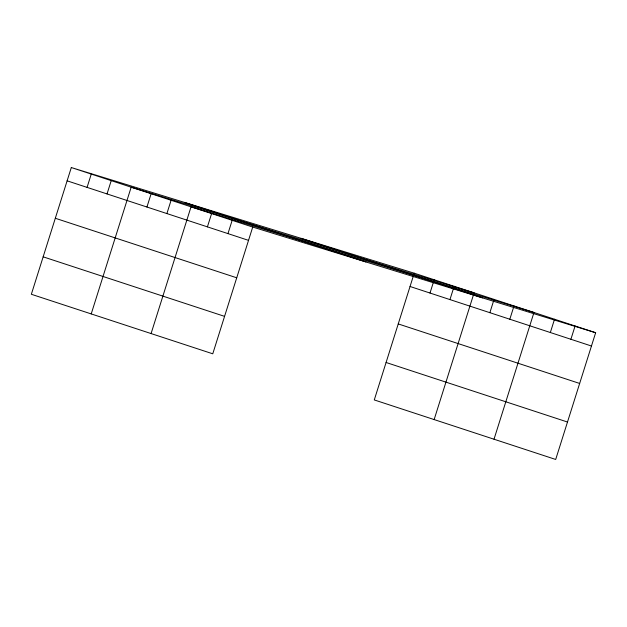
<?xml version="1.0" encoding="UTF-8"?>
<svg xmlns="http://www.w3.org/2000/svg" width="627" height="627" viewBox="0 0 627 627"><rect width="100%" height="100%" fill="white"/><g stroke="black" fill="none" stroke-linecap="round" stroke-linejoin="round"><path stroke-width="0.94" d="M71.306 167.542L31.35 294.275L212.765 353.8L252.72 227.068L71.306 167.542L414.235 273.2L595.65 332.725L555.694 459.458L374.28 399.932L414.235 273.2M87.075 187.379L91.26 174.094M107.029 193.931L111.222 180.639M91.221 313.915L131.176 187.183L474.098 292.848L434.143 419.573M146.937 207.028L151.131 193.735M166.892 213.572L171.085 200.279M151.083 333.556L191.039 206.832L533.969 312.489L494.013 439.221M207.412 226.864L211.605 213.58M227.969 233.612L232.162 220.32M429.997 293.036L434.19 279.752M449.959 299.588L454.144 286.296M489.867 312.685L494.06 299.392M509.822 319.229L514.015 305.945M550.341 332.529L554.527 319.237M570.899 339.27L575.092 325.985M252.72 227.068L595.65 332.725M301.07 238.338L482.484 297.864M184.471 202.411L365.886 261.937M410.042 286.492L591.457 346.018M67.12 180.835L248.535 240.36M398.239 323.924L579.654 383.45M55.317 218.267L236.732 277.792M386.083 362.492L567.498 422.026M43.153 256.835L224.568 316.361"/></g></svg>
